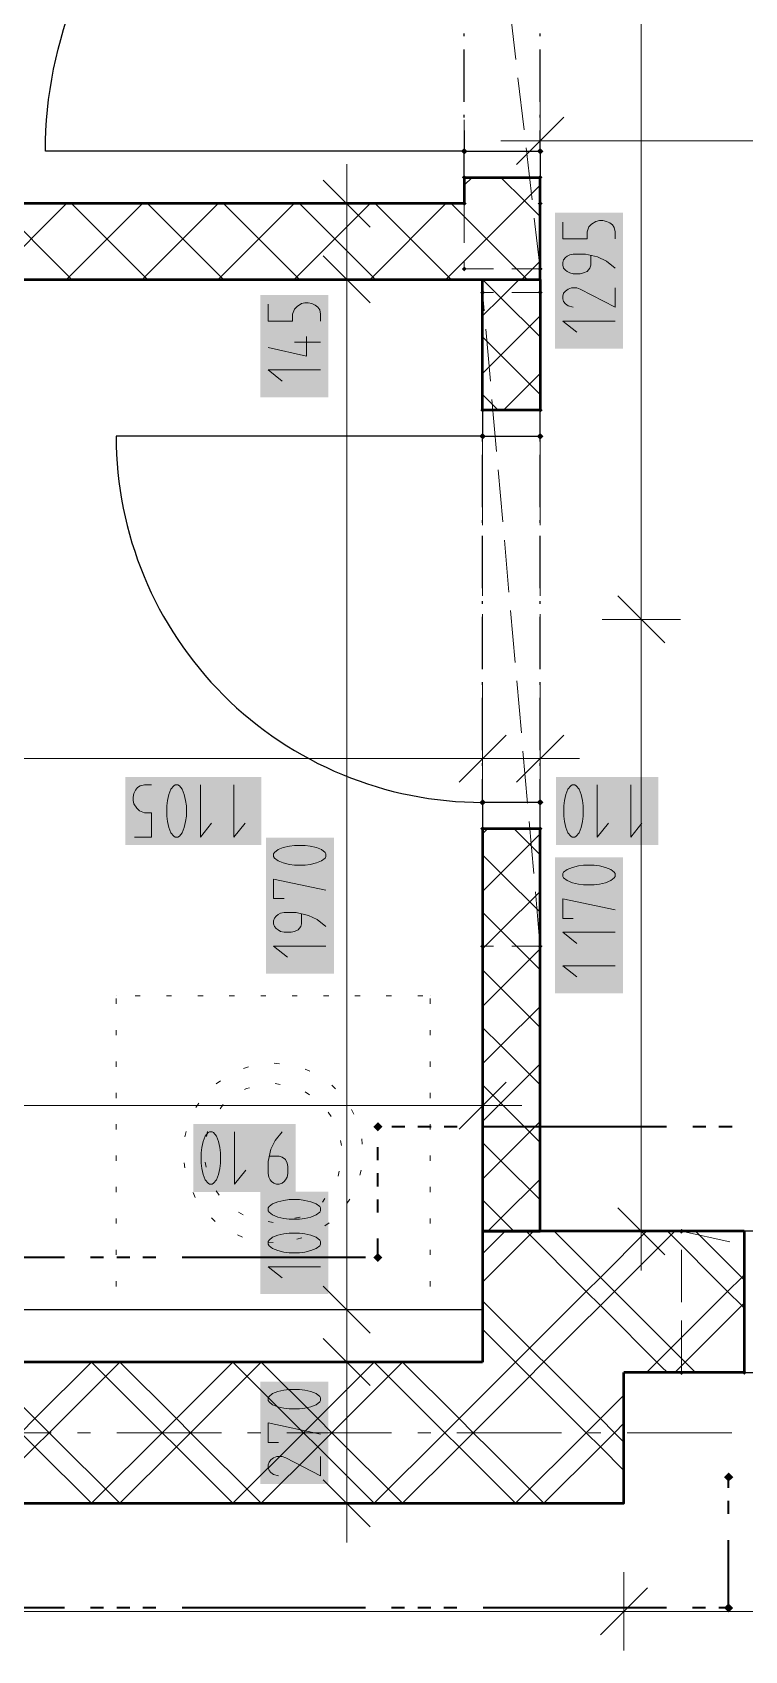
# Model space of a CAD drawing. Header units: millimetres. Extents: x 0 to 594, y 0 to 420.
# Drawn here: x 378.13 to 392.07, y 240.81 to 272.53 of the extents above; entities that cross this region are included whole.
import ezdxf

# ---------------------------------------------------------------- set-up
doc = ezdxf.new("R2010")
doc.units = ezdxf.units.MM
doc.header["$LTSCALE"] = 8
for name, color, linetype in [('PDF_Dvere', 7, 'Continuous'), ('PDF_Instalacni prizdivka do 1m', 7, 'Continuous'), ('PDF_Koty delkove', 7, 'Continuous'), ('PDF_Osy hlavni', 7, 'Continuous'), ('PDF_Pozarni useky', 7, 'Continuous'), ('PDF_Preklady', 7, 'Continuous'), ('PDF_Pricky zdene', 7, 'Continuous'), ('PDF_Sanita', 7, 'Continuous'), ('PDF_Steny akusticke', 7, 'Continuous')]:
    doc.layers.add(name, color=color, linetype=linetype)

msp = doc.modelspace()

# ---------------------------------------------------------------- linework, layer by layer
at = {"layer": 'PDF_Dvere', "lineweight": 25}
for points in [[(386.583, 270.603), (386.583, 270.196), (378.383, 270.196, -0.414214), (386.583, 278.396), (386.583, 277.522)], [(386.942, 264.61), (379.767, 264.61, 0.414214), (386.942, 257.435), (386.942, 257.893)]]:
    msp.add_lwpolyline(points, format="xyb", dxfattribs=at)
for points in [[(386.583, 272.448), (386.583, 272.5)], [(388.07, 272.448), (388.07, 272.5)], [(386.583, 271.167), (386.583, 272.192)], [(388.07, 271.167), (388.07, 272.192)], [(386.583, 270.86), (386.583, 270.911)], [(388.07, 270.86), (388.07, 270.911)], [(388.07, 270.196), (388.07, 270.603)], [(386.942, 264.505), (386.942, 264.556)], [(388.07, 264.505), (388.07, 264.556)], [(386.942, 263.223), (386.942, 264.248)], [(388.07, 263.223), (388.07, 264.248)], [(386.942, 262.916), (386.942, 262.967)], [(388.07, 262.916), (388.07, 262.967)], [(386.942, 261.635), (386.942, 262.66)], [(388.07, 261.635), (388.07, 262.66)], [(386.942, 261.327), (386.942, 261.378)], [(388.07, 261.327), (388.07, 261.378)], [(386.942, 260.046), (386.942, 261.071)], [(388.07, 260.046), (388.07, 261.071)], [(386.942, 259.738), (386.942, 259.79)], [(388.07, 259.738), (388.07, 259.79)], [(386.942, 258.457), (386.942, 259.482)], [(388.07, 258.457), (388.07, 259.482)], [(386.942, 258.15), (386.942, 258.201)], [(388.07, 258.15), (388.07, 258.201)], [(388.07, 257.435), (388.07, 257.893)]]:
    msp.add_lwpolyline(points, dxfattribs=at)
for points in [[(388.07, 270.196), (388.07, 269.683), (386.583, 269.683), (386.583, 270.196)], [(388.07, 264.61), (388.07, 265.122), (386.942, 265.122), (386.942, 264.61)], [(388.07, 256.922), (388.07, 257.435), (386.942, 257.435), (386.942, 256.922)], [(392.067, 246.262), (392.579, 246.262), (392.579, 249.03), (392.067, 249.03)]]:
    msp.add_lwpolyline(points, close=True, dxfattribs=at)
at = {"layer": 'PDF_Dvere', "lineweight": 25, "transparency": 33554559}
for points in [[(386.583, 270.132), (386.519, 270.196), (386.647, 270.196), (386.583, 270.26)], [(388.07, 270.132), (388.005, 270.196), (388.134, 270.196), (388.07, 270.26)], [(386.942, 264.545), (386.878, 264.61), (387.006, 264.61), (386.942, 264.674)], [(388.07, 264.545), (388.005, 264.61), (388.134, 264.61), (388.07, 264.674)], [(386.942, 257.371), (386.878, 257.435), (387.006, 257.435), (386.942, 257.499)], [(388.07, 257.371), (388.005, 257.435), (388.134, 257.435), (388.07, 257.499)]]:
    msp.add_solid(points, dxfattribs=at)
at = {"layer": 'PDF_Instalacni prizdivka do 1m', "lineweight": 25}
msp.add_lwpolyline([(377.615, 246.467), (386.942, 246.467), (386.942, 247.492), (377.615, 247.492)], close=True, dxfattribs=at)
at = {"layer": 'PDF_Koty delkove', "lineweight": 18}
for points in [[(390.05, 249.03), (390.05, 261.022), (390.05, 274.296), (390.05, 279.421)], [(388.07, 271.168), (388.07, 270.4), (388.07, 269.631)], [(388.531, 270.861), (387.608, 269.938)], [(388.07, 270.4), (387.301, 270.4)], [(414.412, 270.4), (410.789, 270.4), (403.957, 270.4), (402.829, 270.4), (388.07, 270.4)], [(384.283, 269.171), (384.283, 269.94)], [(384.744, 268.71), (383.822, 269.632)], [(385.052, 269.171), (384.283, 269.171), (383.514, 269.171)], [(384.283, 243.7), (384.283, 246.467), (384.283, 247.492), (384.283, 267.685), (384.283, 269.171)], [(388.512, 268.809), (388.512, 268.481), (388.99, 268.481), (388.99, 268.618), (389.025, 268.713), (389.076, 268.768), (389.161, 268.822), (389.229, 268.836), (389.297, 268.836), (389.366, 268.822), (389.434, 268.795), (389.485, 268.754), (389.52, 268.7), (389.537, 268.618), (389.537, 268.481)], [(384.744, 267.223), (383.822, 268.146)], [(389.537, 267.906), (389.366, 268.043), (389.195, 268.125), (388.956, 268.179), (388.716, 268.179), (388.649, 268.165), (388.597, 268.138), (388.564, 268.111), (388.529, 268.07), (388.512, 268.015), (388.512, 267.961), (388.529, 267.906), (388.564, 267.865), (388.597, 267.838), (388.649, 267.81), (388.716, 267.796), (388.854, 267.796), (388.921, 267.81), (388.99, 267.838), (389.041, 267.906), (389.059, 267.961), (389.059, 268.152)], [(385.052, 267.685), (384.283, 267.685), (383.514, 267.685)], [(388.785, 267.522), (388.682, 267.522), (388.615, 267.495), (388.564, 267.454), (388.529, 267.413), (388.512, 267.358), (388.512, 267.304), (388.529, 267.249), (388.564, 267.208), (388.615, 267.167), (388.716, 267.139)], [(389.537, 267.522), (389.537, 267.139), (388.854, 267.495), (388.785, 267.522)], [(382.745, 267.196), (382.745, 266.868), (383.223, 266.868), (383.223, 267.005), (383.258, 267.1), (383.309, 267.155), (383.394, 267.21), (383.462, 267.224), (383.53, 267.224), (383.599, 267.21), (383.667, 267.182), (383.718, 267.141), (383.753, 267.087), (383.77, 267.005), (383.77, 266.868)], [(389.537, 266.865), (388.512, 266.865), (388.785, 266.647)], [(383.497, 266.566), (383.497, 266.183), (382.745, 266.348)], [(383.77, 266.457), (383.258, 266.457)], [(383.77, 265.909), (382.745, 265.909), (383.018, 265.691)], [(390.511, 260.561), (389.589, 261.483)], [(390.819, 261.022), (390.05, 261.022), (389.281, 261.022)], [(386.942, 259.061), (386.942, 258.293), (386.942, 257.524)], [(388.07, 259.061), (388.07, 258.293), (388.07, 257.524)], [(387.403, 258.754), (386.481, 257.831)], [(388.531, 258.754), (387.608, 257.831)], [(388.07, 258.293), (386.942, 258.293), (382.066, 258.293), (375.616, 258.293), (353.579, 258.293), (351.887, 258.293), (349.786, 258.293), (348.249, 258.293), (326.109, 258.293), (314.783, 258.293), (313.655, 258.293)], [(388.07, 258.293), (388.838, 258.293)], [(380.129, 256.755), (380.457, 256.755), (380.457, 257.233), (380.32, 257.233), (380.225, 257.268), (380.17, 257.319), (380.115, 257.404), (380.101, 257.472), (380.101, 257.54), (380.115, 257.609), (380.143, 257.677), (380.184, 257.728), (380.238, 257.763)], [(380.238, 257.763), (380.32, 257.78), (380.457, 257.78)], [(381.416, 257.78), (381.416, 256.755), (381.634, 257.028)], [(382.073, 257.78), (382.073, 256.755), (382.291, 257.028)], [(388.9, 257.472), (388.872, 257.592), (388.831, 257.694), (388.777, 257.763), (388.749, 257.78), (388.695, 257.78), (388.667, 257.763), (388.613, 257.694), (388.572, 257.592), (388.544, 257.472), (388.531, 257.369)], [(389.188, 257.78), (389.188, 256.755), (389.406, 257.028)], [(389.845, 257.78), (389.845, 256.755), (390.063, 257.028)], [(388.531, 257.369), (388.531, 257.164), (388.544, 257.063), (388.572, 256.943), (388.613, 256.84), (388.667, 256.772), (388.695, 256.755), (388.749, 256.755), (388.777, 256.772), (388.831, 256.84), (388.872, 256.943), (388.9, 257.063), (388.914, 257.164), (388.914, 257.369), (388.9, 257.472)], [(383.465, 256.591), (383.26, 256.591), (383.159, 256.577), (383.039, 256.55), (382.937, 256.509), (382.868, 256.454), (382.851, 256.426), (382.851, 256.372), (382.868, 256.344), (382.937, 256.29), (383.039, 256.249), (383.159, 256.221), (383.26, 256.207), (383.465, 256.207), (383.568, 256.221), (383.688, 256.249), (383.79, 256.29), (383.859, 256.344)], [(383.859, 256.344), (383.876, 256.372), (383.876, 256.426), (383.859, 256.454), (383.79, 256.509), (383.688, 256.55), (383.568, 256.577), (383.465, 256.591)], [(383.055, 255.55), (382.851, 255.55), (382.851, 255.934), (383.876, 255.715)], [(388.716, 255.163), (388.512, 255.163), (388.512, 255.546), (389.537, 255.328)], [(383.876, 255.003), (383.705, 255.14), (383.534, 255.222), (383.295, 255.277), (383.055, 255.277), (382.988, 255.263), (382.937, 255.236), (382.903, 255.208), (382.868, 255.167), (382.851, 255.112), (382.851, 255.058), (382.868, 255.003), (382.903, 254.962), (382.937, 254.935), (382.988, 254.907), (383.055, 254.893), (383.193, 254.893), (383.26, 254.907), (383.329, 254.935), (383.38, 255.003), (383.398, 255.058), (383.398, 255.249)], [(389.537, 254.889), (388.512, 254.889), (388.785, 254.671)], [(383.876, 254.62), (382.851, 254.62), (383.124, 254.401)], [(389.537, 254.232), (388.512, 254.232), (388.785, 254.014)], [(386.942, 252.262), (386.942, 251.494), (386.942, 250.725)], [(387.403, 251.955), (386.481, 251.032)], [(386.942, 251.494), (382.215, 251.494), (377.615, 251.494), (377.04, 251.494), (360.19, 251.494), (358.601, 251.494), (351.887, 251.494), (349.837, 251.494), (343.124, 251.494), (341.535, 251.494), (324.11, 251.494), (314.783, 251.494)], [(386.942, 251.494), (387.711, 251.494)], [(382.086, 250.981), (382.086, 249.956), (382.305, 250.229)], [(383.017, 250.981), (382.88, 250.81), (382.798, 250.639), (382.743, 250.4), (382.743, 250.16), (382.757, 250.092), (382.785, 250.041), (382.812, 250.007), (382.853, 249.973), (382.908, 249.956), (382.962, 249.956), (383.017, 249.973), (383.058, 250.007), (383.085, 250.041), (383.113, 250.092), (383.127, 250.16), (383.127, 250.297), (383.113, 250.365), (383.085, 250.434)], [(383.085, 250.434), (383.017, 250.485), (382.962, 250.502), (382.771, 250.502)], [(383.359, 249.651), (383.154, 249.651), (383.053, 249.637), (382.933, 249.61), (382.83, 249.569), (382.762, 249.515), (382.745, 249.487), (382.745, 249.433), (382.762, 249.405), (382.83, 249.351), (382.933, 249.309), (383.053, 249.282), (383.154, 249.268), (383.359, 249.268), (383.462, 249.282), (383.582, 249.309), (383.684, 249.351), (383.753, 249.405)], [(383.753, 249.405), (383.77, 249.433), (383.77, 249.487), (383.753, 249.515), (383.684, 249.569), (383.582, 249.61), (383.462, 249.637), (383.359, 249.651)], [(390.511, 248.568), (389.589, 249.491)], [(390.819, 249.03), (390.05, 249.03), (389.281, 249.03)], [(390.05, 249.03), (390.05, 248.261)], [(383.77, 248.337), (382.745, 248.337), (383.018, 248.119)], [(384.744, 247.031), (383.822, 247.953)], [(385.052, 247.492), (384.283, 247.492), (383.514, 247.492)], [(384.744, 246.006), (383.822, 246.928)], [(385.052, 246.467), (384.283, 246.467), (383.514, 246.467)], [(383.359, 245.932), (383.154, 245.932), (383.053, 245.918), (382.933, 245.891), (382.83, 245.85), (382.762, 245.796), (382.745, 245.768), (382.745, 245.714), (382.762, 245.686), (382.83, 245.632), (382.933, 245.591), (383.053, 245.563), (383.154, 245.549), (383.359, 245.549), (383.462, 245.563), (383.582, 245.591), (383.684, 245.632), (383.753, 245.686)], [(383.753, 245.686), (383.77, 245.714), (383.77, 245.768), (383.753, 245.796), (383.684, 245.85), (383.582, 245.891), (383.462, 245.918), (383.359, 245.932)], [(382.949, 244.892), (382.745, 244.892), (382.745, 245.275), (383.77, 245.057)], [(383.77, 244.618), (383.77, 244.235), (383.087, 244.591), (383.018, 244.618), (382.915, 244.618), (382.848, 244.591), (382.797, 244.55), (382.762, 244.509), (382.745, 244.454), (382.745, 244.4), (382.762, 244.345), (382.797, 244.304), (382.848, 244.263), (382.949, 244.235)], [(384.744, 243.239), (383.822, 244.161)], [(385.052, 243.7), (384.283, 243.7), (383.514, 243.7)], [(384.283, 243.7), (384.283, 242.931)], [(389.71, 242.35), (389.71, 241.581), (389.71, 240.813)], [(390.171, 242.043), (389.248, 241.12)], [(544.944, 241.581), (527.533, 241.581), (514.611, 241.581), (510.402, 241.581), (501.792, 241.581), (487.237, 241.581), (481.087, 241.581), (476.182, 241.581), (471.637, 241.581), (470.838, 241.581), (469.351, 241.581), (434.86, 241.581), (428.813, 241.581), (416.513, 241.581), (405.084, 241.581), (397.192, 241.581), (389.71, 241.581), (312.015, 241.581), (304.533, 241.581), (297.307, 241.581), (294.693, 241.581), (286.493, 241.581), (285.314, 241.581)]]:
    msp.add_lwpolyline(points, dxfattribs=at)
for points in [[(380.759, 257.369), (380.759, 257.164), (380.772, 257.063), (380.8, 256.943), (380.841, 256.84), (380.895, 256.772), (380.923, 256.755), (380.977, 256.755), (381.005, 256.772), (381.059, 256.84), (381.1, 256.943), (381.128, 257.063), (381.142, 257.164), (381.142, 257.369), (381.128, 257.472), (381.1, 257.592), (381.059, 257.694), (381.005, 257.763), (380.977, 257.78), (380.923, 257.78), (380.895, 257.763), (380.841, 257.694), (380.8, 257.592), (380.772, 257.472)], [(389.126, 256.203), (388.921, 256.203), (388.82, 256.189), (388.7, 256.162), (388.597, 256.121), (388.529, 256.067), (388.512, 256.039), (388.512, 255.985), (388.529, 255.957), (388.597, 255.903), (388.7, 255.862), (388.82, 255.834), (388.921, 255.82), (389.126, 255.82), (389.229, 255.834), (389.349, 255.862), (389.451, 255.903), (389.52, 255.957), (389.537, 255.985), (389.537, 256.039), (389.52, 256.067), (389.451, 256.121), (389.349, 256.162), (389.229, 256.189)], [(381.429, 250.57), (381.429, 250.365), (381.443, 250.264), (381.47, 250.144), (381.511, 250.041), (381.566, 249.973), (381.594, 249.956), (381.648, 249.956), (381.676, 249.973), (381.73, 250.041), (381.771, 250.144), (381.799, 250.264), (381.813, 250.365), (381.813, 250.57), (381.799, 250.673), (381.771, 250.793), (381.73, 250.895), (381.676, 250.964), (381.648, 250.981), (381.594, 250.981), (381.566, 250.964), (381.511, 250.895), (381.47, 250.793), (381.443, 250.673)], [(383.359, 248.994), (383.154, 248.994), (383.053, 248.98), (382.933, 248.953), (382.83, 248.912), (382.762, 248.858), (382.745, 248.83), (382.745, 248.776), (382.762, 248.748), (382.83, 248.693), (382.933, 248.652), (383.053, 248.624), (383.154, 248.611), (383.359, 248.611), (383.462, 248.624), (383.582, 248.652), (383.684, 248.693), (383.753, 248.748), (383.77, 248.776), (383.77, 248.83), (383.753, 248.858), (383.684, 248.912), (383.582, 248.953), (383.462, 248.98)]]:
    msp.add_lwpolyline(points, close=True, dxfattribs=at)
at = {"layer": 'PDF_Koty delkove', "color": 7, "lineweight": 18, "true_color": 0xffffff, "transparency": 33554559}
for points in [[(389.691, 266.328), (389.691, 268.99), (388.359, 266.328), (388.359, 268.99)], [(383.924, 265.372), (383.924, 267.377), (382.592, 265.372), (382.592, 267.377)], [(382.61, 257.934), (379.948, 257.934), (382.61, 256.601), (379.948, 256.601)], [(390.382, 257.934), (388.377, 257.934), (390.382, 256.601), (388.377, 256.601)], [(384.03, 254.082), (384.03, 256.744), (382.698, 254.082), (382.698, 256.744)], [(389.691, 253.695), (389.691, 256.357), (388.359, 253.695), (388.359, 256.357)], [(383.281, 251.135), (381.276, 251.135), (383.281, 249.802), (381.276, 249.802)], [(383.924, 247.8), (383.924, 249.805), (382.592, 247.8), (382.592, 249.805)], [(383.924, 244.081), (383.924, 246.086), (382.592, 244.081), (382.592, 246.086)]]:
    msp.add_solid(points, dxfattribs=at)
at = {"layer": 'PDF_Osy hlavni', "lineweight": 18}
for points in [[(378.497, 245.083), (376.447, 245.083)], [(379.266, 245.083), (379.009, 245.083)], [(381.828, 245.083), (379.778, 245.083)], [(382.597, 245.083), (382.34, 245.083)], [(385.159, 245.083), (383.109, 245.083)], [(385.928, 245.083), (385.672, 245.083)], [(388.49, 245.083), (386.44, 245.083)], [(389.259, 245.083), (389.003, 245.083)], [(391.822, 245.083), (389.772, 245.083)]]:
    msp.add_lwpolyline(points, dxfattribs=at)
at = {"layer": 'PDF_Pozarni useky', "lineweight": 35}
for points in [[(385.421, 251.08), (385.165, 251.08)], [(385.934, 251.08), (385.677, 251.08)], [(386.446, 251.08), (386.19, 251.08)], [(390.546, 251.08), (386.959, 251.08)], [(391.315, 251.08), (391.059, 251.08)], [(391.827, 251.08), (391.571, 251.08)], [(384.892, 250.423), (384.892, 250.679)], [(384.892, 249.911), (384.892, 250.167)], [(384.892, 249.398), (384.892, 249.654)], [(384.892, 248.517), (384.892, 248.886)], [(378.753, 248.517), (375.166, 248.517)], [(379.522, 248.517), (379.266, 248.517)], [(380.034, 248.517), (379.778, 248.517)], [(380.547, 248.517), (380.291, 248.517)], [(384.647, 248.517), (381.059, 248.517)], [(391.822, 244.212), (391.759, 244.212)], [(391.759, 244.005), (391.759, 244.212)], [(391.759, 243.492), (391.759, 243.749)], [(391.759, 241.65), (391.759, 242.98)], [(378.753, 241.65), (375.166, 241.65)], [(379.522, 241.65), (379.266, 241.65)], [(380.034, 241.65), (379.778, 241.65)], [(380.547, 241.65), (380.291, 241.65)], [(384.647, 241.65), (381.059, 241.65)], [(385.416, 241.65), (385.159, 241.65)], [(385.928, 241.65), (385.672, 241.65)], [(386.441, 241.65), (386.184, 241.65)], [(390.541, 241.65), (386.953, 241.65)], [(391.309, 241.65), (391.053, 241.65)], [(391.759, 241.65), (391.566, 241.65)]]:
    msp.add_lwpolyline(points, dxfattribs=at)
at = {"layer": 'PDF_Pozarni useky', "lineweight": 35, "transparency": 33554559}
for points in [[(384.892, 250.99), (384.803, 251.08), (384.982, 251.08), (384.892, 251.169)], [(384.982, 251.08), (384.892, 250.99), (384.892, 251.169), (384.803, 251.08)], [(384.982, 248.517), (384.892, 248.428), (384.892, 248.607), (384.802, 248.517)], [(384.892, 248.428), (384.802, 248.517), (384.982, 248.517), (384.892, 248.607)], [(391.849, 244.212), (391.759, 244.123), (391.759, 244.302), (391.67, 244.212)], [(391.759, 244.123), (391.67, 244.212), (391.849, 244.212), (391.759, 244.302)], [(391.759, 241.56), (391.67, 241.65), (391.849, 241.65), (391.759, 241.739)], [(391.849, 241.65), (391.759, 241.56), (391.759, 241.739), (391.67, 241.65)]]:
    msp.add_solid(points, dxfattribs=at)
at = {"layer": 'PDF_Preklady', "lineweight": 18}
for points in [[(387.594, 271.991), (387.476, 273.009)], [(386.583, 271.167), (386.583, 272.192)], [(388.07, 271.167), (388.07, 272.192)], [(387.753, 270.616), (387.635, 271.634)], [(386.583, 269.783), (386.583, 270.808)], [(388.07, 269.783), (388.07, 270.808)], [(387.913, 269.242), (387.795, 270.26)], [(386.583, 269.171), (386.583, 269.425)], [(388.07, 269.171), (388.07, 269.425)], [(386.583, 268.4), (386.583, 269.171)], [(388.07, 268.4), (388.07, 269.171)], [(387.517, 267.89), (388.07, 267.89), (387.954, 268.885)], [(386.583, 267.89), (386.583, 268.041)], [(388.07, 267.89), (388.07, 268.041)], [(387.158, 267.89), (386.583, 267.89)], [(386.974, 267.069), (386.942, 267.428)], [(387.158, 267.428), (386.942, 267.428)], [(386.942, 267.016), (386.942, 267.428)], [(388.07, 267.428), (387.517, 267.428)], [(388.07, 267.016), (388.07, 267.428)], [(387.095, 265.69), (387.005, 266.711)], [(386.942, 265.632), (386.942, 266.657)], [(388.07, 265.632), (388.07, 266.657)], [(386.942, 265.122), (386.942, 265.273)], [(386.942, 264.248), (386.942, 265.122)], [(387.216, 264.312), (387.126, 265.333)], [(388.07, 265.122), (388.07, 265.273)], [(388.07, 264.248), (388.07, 265.122)], [(386.942, 262.865), (386.942, 263.89)], [(387.338, 262.933), (387.248, 263.954)], [(388.07, 262.865), (388.07, 263.89)], [(386.942, 261.481), (386.942, 262.506)], [(387.459, 261.555), (387.369, 262.576)], [(388.07, 261.481), (388.07, 262.506)], [(386.942, 260.097), (386.942, 261.122)], [(387.58, 260.176), (387.49, 261.198)], [(388.07, 260.097), (388.07, 261.122)], [(386.942, 258.713), (386.942, 259.738)], [(387.701, 258.798), (387.612, 259.819)], [(388.07, 258.713), (388.07, 259.738)], [(386.942, 257.33), (386.942, 258.355)], [(387.823, 257.42), (387.733, 258.441)], [(388.07, 257.33), (388.07, 258.355)], [(386.942, 256.922), (386.942, 256.971)], [(386.942, 255.946), (386.942, 256.922)], [(387.944, 256.041), (387.854, 257.062)], [(388.07, 256.922), (388.07, 256.971)], [(388.07, 255.946), (388.07, 256.922)], [(388.065, 254.663), (387.976, 255.684)], [(386.942, 254.616), (386.942, 255.587)], [(388.07, 255.587), (388.07, 254.616), (387.517, 254.616)], [(387.158, 254.616), (386.942, 254.616)], [(391.786, 248.823), (390.837, 249.03)], [(391.309, 249.03), (390.837, 249.03)], [(390.837, 249.027), (390.837, 249.03)], [(392.693, 249.03), (391.668, 249.03)], [(390.837, 247.644), (390.837, 248.669)], [(390.837, 246.262), (390.837, 247.285)], [(391.309, 246.262), (390.837, 246.262)], [(392.693, 246.262), (392.067, 246.262), (391.668, 246.262)]]:
    msp.add_lwpolyline(points, dxfattribs=at)
at = {"layer": 'PDF_Preklady', "lineweight": 18, "transparency": 33554559}
for points in [[(386.583, 269.637), (386.537, 269.683), (386.629, 269.683), (386.583, 269.729)], [(386.583, 269.637), (386.537, 269.683), (386.629, 269.683), (386.583, 269.729)], [(388.07, 269.637), (388.023, 269.683), (388.116, 269.683), (388.07, 269.729)], [(388.07, 269.637), (388.023, 269.683), (388.116, 269.683), (388.07, 269.729)], [(386.583, 269.125), (386.537, 269.171), (386.629, 269.171), (386.583, 269.217)], [(386.583, 269.125), (386.537, 269.171), (386.629, 269.171), (386.583, 269.217)], [(388.07, 269.125), (388.023, 269.171), (388.116, 269.171), (388.07, 269.217)], [(388.07, 269.125), (388.023, 269.171), (388.116, 269.171), (388.07, 269.217)], [(386.583, 267.843), (386.537, 267.89), (386.629, 267.89), (386.583, 267.936)], [(386.629, 267.89), (386.583, 267.843), (386.583, 267.936), (386.537, 267.89)], [(388.116, 267.89), (388.07, 267.843), (388.07, 267.936), (388.023, 267.89)], [(388.07, 267.843), (388.023, 267.89), (388.116, 267.89), (388.07, 267.936)], [(388.075, 267.844), (388.024, 267.884), (388.115, 267.895), (388.064, 267.935)], [(386.946, 267.382), (386.896, 267.424), (386.988, 267.432), (386.938, 267.474)], [(386.988, 267.428), (386.942, 267.382), (386.942, 267.474), (386.896, 267.428)], [(386.942, 267.382), (386.896, 267.428), (386.988, 267.428), (386.942, 267.474)], [(388.07, 267.382), (388.023, 267.428), (388.116, 267.428), (388.07, 267.474)], [(388.116, 267.428), (388.07, 267.382), (388.07, 267.474), (388.023, 267.428)], [(386.942, 265.076), (386.896, 265.122), (386.988, 265.122), (386.942, 265.168)], [(386.942, 265.076), (386.896, 265.122), (386.988, 265.122), (386.942, 265.168)], [(388.07, 265.076), (388.023, 265.122), (388.116, 265.122), (388.07, 265.168)], [(388.07, 265.076), (388.023, 265.122), (388.116, 265.122), (388.07, 265.168)], [(386.942, 256.876), (386.896, 256.922), (386.988, 256.922), (386.942, 256.968)], [(386.942, 256.876), (386.896, 256.922), (386.988, 256.922), (386.942, 256.968)], [(388.07, 256.876), (388.023, 256.922), (388.116, 256.922), (388.07, 256.968)], [(388.07, 256.876), (388.023, 256.922), (388.116, 256.922), (388.07, 256.968)], [(386.942, 254.57), (386.896, 254.616), (386.988, 254.616), (386.942, 254.662)], [(386.988, 254.616), (386.942, 254.57), (386.942, 254.662), (386.896, 254.616)], [(388.116, 254.616), (388.07, 254.57), (388.07, 254.662), (388.023, 254.616)], [(388.07, 254.57), (388.023, 254.616), (388.116, 254.616), (388.07, 254.662)], [(388.074, 254.57), (388.024, 254.612), (388.115, 254.62), (388.065, 254.662)], [(390.883, 249.03), (390.837, 248.984), (390.837, 249.076), (390.791, 249.03)], [(390.837, 248.984), (390.791, 249.03), (390.883, 249.03), (390.837, 249.076)], [(390.882, 249.02), (390.827, 248.985), (390.847, 249.075), (390.792, 249.039)], [(390.837, 246.216), (390.791, 246.262), (390.883, 246.262), (390.837, 246.308)], [(390.883, 246.262), (390.837, 246.216), (390.837, 246.308), (390.791, 246.262)], [(392.113, 246.262), (392.067, 246.216), (392.067, 246.308), (392.021, 246.262)], [(392.113, 246.262), (392.067, 246.216), (392.067, 246.308), (392.021, 246.262)]]:
    msp.add_solid(points, dxfattribs=at)
at = {"layer": 'PDF_Pricky zdene', "lineweight": 9}
for points in [[(386.737, 269.683), (386.583, 269.53)], [(387.813, 269.171), (387.762, 269.222), (387.301, 269.683)], [(388.07, 269.53), (388.07, 269.529), (387.762, 269.222), (387.711, 269.171)], [(378.793, 269.171), (377.358, 267.736), (377.307, 267.685)], [(378.896, 267.685), (378.845, 267.736), (377.41, 269.171)], [(380.28, 269.171), (378.845, 267.736), (378.793, 267.685)], [(380.382, 267.685), (380.331, 267.736), (378.896, 269.171)], [(381.766, 269.171), (380.331, 267.736), (380.28, 267.685)], [(381.868, 267.685), (381.817, 267.736), (380.382, 269.171)], [(383.252, 269.171), (381.817, 267.736), (381.766, 267.685)], [(383.355, 267.685), (383.303, 267.736), (381.868, 269.171)], [(384.738, 269.171), (383.303, 267.736), (383.252, 267.685)], [(384.841, 267.685), (384.79, 267.736), (383.355, 269.171)], [(386.225, 269.171), (384.79, 267.736), (384.738, 267.685)], [(386.276, 267.736), (384.841, 269.171)], [(387.711, 269.171), (386.276, 267.736), (386.225, 267.685)], [(387.762, 267.736), (386.327, 269.171)], [(388.07, 268.915), (387.813, 269.171)], [(388.07, 268.043), (387.762, 267.736), (387.711, 267.685)], [(386.327, 267.685), (386.276, 267.736)], [(388.07, 266.557), (387.301, 267.326), (386.942, 267.685)], [(387.66, 267.685), (387.301, 267.326)], [(387.813, 267.685), (387.762, 267.736)], [(388.07, 267.685), (388.07, 267.685)], [(387.301, 267.326), (386.942, 266.967)], [(388.07, 266.967), (387.301, 266.198)], [(388.07, 265.43), (387.301, 266.198), (386.942, 266.557)], [(387.301, 266.198), (386.942, 265.84)], [(388.07, 265.84), (387.352, 265.122)], [(387.25, 265.122), (386.942, 265.43)], [(387.045, 256.922), (386.942, 256.82)], [(388.07, 256.41), (387.557, 256.922)], [(388.07, 256.82), (387.301, 256.051), (386.942, 255.692)], [(388.07, 255.282), (387.301, 256.051), (386.942, 256.41)], [(388.07, 255.692), (387.301, 254.923), (386.942, 254.565)], [(388.07, 254.155), (387.301, 254.923), (386.942, 255.282)], [(388.07, 254.565), (387.301, 253.796), (386.942, 253.437)], [(388.07, 253.027), (387.301, 253.796), (386.942, 254.155)], [(388.07, 253.437), (387.301, 252.668), (386.942, 252.31)], [(388.07, 251.9), (387.301, 252.668), (386.942, 253.027)], [(388.07, 252.31), (387.301, 251.541), (386.942, 251.182)], [(388.07, 250.772), (387.301, 251.541), (386.942, 251.9)], [(388.07, 251.182), (387.301, 250.413), (386.942, 250.055)], [(388.07, 249.645), (387.301, 250.413), (386.942, 250.772)], [(388.07, 250.055), (387.301, 249.286), (387.045, 249.03)], [(387.557, 249.03), (387.301, 249.286), (386.942, 249.645)]]:
    msp.add_lwpolyline(points, dxfattribs=at)
at = {"layer": 'PDF_Pricky zdene', "lineweight": 50}
for points in [[(386.583, 269.683), (388.07, 269.683)], [(386.583, 269.683), (386.583, 269.171)], [(388.07, 269.171), (388.07, 269.683)], [(386.583, 269.171), (351.939, 269.171), (351.888, 269.171), (351.888, 267.685), (351.939, 267.685), (386.942, 267.685), (388.07, 267.685), (388.07, 267.89), (388.07, 269.171)], [(388.07, 265.122), (386.942, 265.122), (386.942, 267.428), (386.942, 267.685), (388.07, 267.685), (388.07, 267.428), (388.07, 265.122)], [(386.942, 256.922), (388.07, 256.922)], [(386.942, 256.922), (386.942, 254.616), (386.942, 249.03), (388.07, 249.03), (388.07, 254.616), (388.07, 256.922)]]:
    msp.add_lwpolyline(points, dxfattribs=at)
at = {"layer": 'PDF_Sanita', "lineweight": 13}
for points in [[(379.767, 253.642), (379.767, 253.642)], [(379.767, 253.642), (379.767, 253.642)], [(379.767, 253.486), (379.767, 253.589)], [(380.239, 253.642), (380.137, 253.642)], [(380.854, 253.642), (380.752, 253.642)], [(381.469, 253.642), (381.367, 253.642)], [(382.084, 253.642), (381.982, 253.642)], [(382.699, 253.642), (382.597, 253.642)], [(383.314, 253.642), (383.212, 253.642)], [(383.929, 253.642), (383.827, 253.642)], [(384.544, 253.642), (384.442, 253.642)], [(385.159, 253.642), (385.057, 253.642)], [(385.774, 253.642), (385.672, 253.642)], [(385.917, 253.642), (385.917, 253.642)], [(385.917, 253.642), (385.917, 253.642)], [(385.917, 253.486), (385.917, 253.589)], [(379.767, 252.871), (379.767, 252.974)], [(385.917, 252.871), (385.917, 252.974)], [(379.767, 252.256), (379.767, 252.359)], [(382.26, 252.223), (382.359, 252.25)], [(382.864, 252.322), (382.966, 252.313)], [(383.465, 252.208), (383.558, 252.165)], [(385.917, 252.256), (385.917, 252.359)], [(381.726, 251.923), (381.81, 251.982)], [(382.283, 251.806), (382.319, 251.83), (382.378, 251.841)], [(382.88, 251.926), (382.981, 251.906)], [(383.99, 251.894), (384.063, 251.822)], [(379.767, 251.641), (379.767, 251.744)], [(381.329, 251.458), (381.387, 251.542)], [(381.806, 251.43), (381.863, 251.515)], [(383.465, 251.763), (383.551, 251.706)], [(385.917, 251.641), (385.917, 251.744)], [(383.921, 251.365), (383.978, 251.28)], [(384.376, 251.419), (384.419, 251.327)], [(379.767, 251.026), (379.767, 251.129)], [(381.115, 250.884), (381.141, 250.983)], [(381.539, 250.888), (381.559, 250.988)], [(385.917, 251.026), (385.917, 251.129)], [(384.16, 250.811), (384.18, 250.711)], [(384.575, 250.841), (384.584, 250.739)], [(379.767, 250.411), (379.767, 250.514)], [(381.111, 250.272), (381.102, 250.374)], [(381.531, 250.285), (381.511, 250.385)], [(384.564, 250.229), (384.537, 250.13)], [(385.917, 250.411), (385.917, 250.514)], [(379.767, 249.796), (379.767, 249.899)], [(384.137, 250.208), (384.117, 250.108)], [(385.917, 249.796), (385.917, 249.899)], [(381.317, 249.695), (381.274, 249.788)], [(381.785, 249.737), (381.728, 249.822)], [(383.856, 249.672), (383.808, 249.601)], [(384.343, 249.659), (384.284, 249.575)], [(379.767, 249.181), (379.767, 249.284)], [(381.709, 249.225), (381.637, 249.297)], [(382.251, 249.35), (382.166, 249.407)], [(383.368, 249.307), (383.365, 249.305), (383.268, 249.285)], [(385.917, 249.181), (385.917, 249.284)], [(382.239, 248.917), (382.146, 248.96)], [(382.842, 249.201), (382.741, 249.221)], [(383.94, 249.199), (383.856, 249.14)], [(379.767, 248.566), (379.767, 248.669)], [(382.842, 248.81), (382.74, 248.819)], [(383.403, 248.905), (383.304, 248.879)], [(385.917, 248.566), (385.917, 248.669)], [(379.767, 247.951), (379.767, 248.054)], [(385.917, 247.951), (385.917, 248.054)], [(379.767, 247.492), (379.767, 247.492)], [(379.767, 247.492), (379.767, 247.492)], [(380.239, 247.492), (380.137, 247.492)], [(380.854, 247.492), (380.752, 247.492)], [(381.469, 247.492), (381.367, 247.492)], [(382.084, 247.492), (381.982, 247.492)], [(382.699, 247.492), (382.597, 247.492)], [(383.314, 247.492), (383.212, 247.492)], [(383.929, 247.492), (383.827, 247.492)], [(384.544, 247.492), (384.442, 247.492)], [(385.159, 247.492), (385.057, 247.492)], [(385.774, 247.492), (385.672, 247.492)], [(385.917, 247.492), (385.917, 247.492)], [(385.917, 247.492), (385.917, 247.492)]]:
    msp.add_lwpolyline(points, dxfattribs=at)
at = {"layer": 'PDF_Steny akusticke', "lineweight": 50}
for points in [[(386.942, 249.03), (386.942, 246.467)], [(392.067, 249.03), (390.837, 249.03), (388.07, 249.03), (386.942, 249.03)], [(392.067, 249.03), (392.067, 246.262), (389.71, 246.262)], [(386.942, 246.467), (360.19, 246.467), (360.19, 246.313), (359.626, 246.313)], [(387.096, 243.7), (389.71, 243.7), (389.71, 246.262)], [(359.626, 243.7), (387.096, 243.7)]]:
    msp.add_lwpolyline(points, dxfattribs=at)
at = {"layer": 'PDF_Steny akusticke', "lineweight": 9}
for points in [[(387.162, 248.809), (387.383, 249.03)], [(387.439, 248.533), (387.936, 249.03)], [(390.56, 246.262), (390.448, 246.375), (389.248, 247.574), (388.972, 247.851), (387.793, 249.03)], [(391.114, 246.262), (390.928, 246.448), (389.525, 247.851), (389.248, 248.128), (388.346, 249.03)], [(388.546, 247.426), (388.972, 247.851), (389.248, 248.128), (390.15, 249.03)], [(388.823, 247.149), (389.248, 247.574), (389.525, 247.851), (390.704, 249.03)], [(392.067, 247.523), (392.016, 247.574), (391.739, 247.851), (390.56, 249.03)], [(392.067, 248.076), (392.016, 248.128), (391.114, 249.03)], [(386.942, 248.589), (387.162, 248.809)], [(386.942, 248.035), (387.439, 248.533)], [(390.15, 246.262), (390.23, 246.342), (391.739, 247.851), (392.016, 248.128)], [(392.016, 248.128), (392.067, 248.179)], [(389.71, 244.899), (389.525, 245.083), (389.248, 245.36), (386.942, 247.666)], [(387.096, 245.975), (388.546, 247.426)], [(390.704, 246.262), (390.883, 246.441), (392.016, 247.574), (392.067, 247.625)], [(389.71, 244.345), (389.248, 244.807), (388.972, 245.083), (386.942, 247.113)], [(387.096, 245.422), (388.823, 247.149)], [(379.285, 246.467), (378.178, 245.36), (377.902, 245.083), (376.518, 246.467)], [(378.178, 245.36), (377.071, 246.467)], [(378.178, 244.807), (378.455, 245.083), (379.839, 246.467)], [(380.669, 245.083), (379.285, 246.467)], [(383.713, 245.36), (382.606, 246.467), (381.223, 245.083), (380.946, 244.807), (379.839, 243.7)], [(381.223, 245.083), (380.946, 245.36), (379.839, 246.467)], [(383.713, 244.807), (383.437, 245.083), (382.053, 246.467), (380.946, 245.36)], [(387.096, 244.745), (386.758, 245.083), (386.481, 245.36), (385.374, 246.467), (383.99, 245.083), (383.713, 244.807), (382.606, 243.7), (381.223, 245.083)], [(383.99, 245.083), (383.713, 245.36), (384.82, 246.467)], [(387.096, 244.192), (386.481, 244.807), (386.204, 245.083), (384.82, 246.467)], [(386.481, 245.36), (387.096, 245.975)], [(389.71, 245.821), (389.248, 245.36), (388.972, 245.083), (387.588, 243.7), (387.096, 244.192)], [(379.839, 243.7), (378.455, 245.083), (378.178, 245.36)], [(380.669, 245.083), (380.946, 245.36)], [(383.437, 245.083), (383.713, 245.36)], [(386.204, 245.083), (386.481, 245.36)], [(386.758, 245.083), (387.096, 245.422)], [(389.71, 245.268), (389.525, 245.083), (389.248, 244.807), (388.141, 243.7), (387.096, 244.745)], [(377.071, 243.7), (378.178, 244.807), (377.902, 245.083), (376.518, 243.7)], [(383.437, 245.083), (382.053, 243.7), (380.946, 244.807), (380.669, 245.083), (379.285, 243.7)], [(386.758, 245.083), (386.481, 244.807), (385.374, 243.7), (383.99, 245.083)], [(384.82, 243.7), (386.204, 245.083)], [(379.285, 243.7), (378.178, 244.807)], [(384.82, 243.7), (383.713, 244.807)]]:
    msp.add_lwpolyline(points, dxfattribs=at)

doc.saveas('drawing.dxf')
